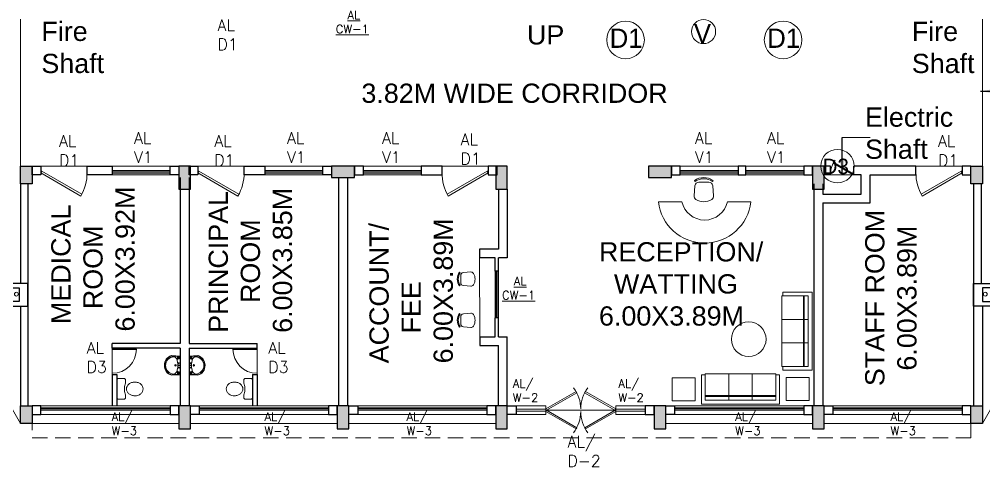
# Model space of a CAD drawing. Header units: millimetres. Extents: x 3614 to 12428, y -844 to 6844.
# Drawn here: x 5267.21 to 5292.26, y -783.01 to -771.38 of the extents above; entities that cross this region are included whole.
import ezdxf

# ---------------------------------------------------------------- set-up
doc = ezdxf.new("R2010")
doc.units = ezdxf.units.MM
doc.header["$LTSCALE"] = 40
doc.header["$MEASUREMENT"] = 0
doc.linetypes.add('CENTER2', pattern=[1.125, 0.75, -0.125, 0.125, -0.125])
doc.linetypes.add('DASHED', pattern=[0.75, 0.5, -0.25])
doc.layers.get('0').update_dxf_attribs({"linetype": 'CONTINUOUS', "lineweight": 20})
for name, color, linetype, lineweight in [('CLL LEV.', 15, 'CONTINUOUS', 18), ('Column', 252, 'CONTINUOUS', 30), ('Column Hatch', 253, 'CONTINUOUS', 13), ('Dim', 220, 'CONTINUOUS', 15), ('Door', 54, 'CONTINUOUS', 18), ('EXPANSION JOINT', 248, 'CONTINUOUS', 20), ('expension joint', 248, 'CONTINUOUS', 18), ('Fixture', 44, 'CONTINUOUS', 15), ('Furniture', 13, 'CONTINUOUS', 15), ('Hatch', 42, 'CONTINUOUS', 15), ('Hidden', 30, 'DASHED', 18), ('TEXT', 7, 'CONTINUOUS', 20), ('Text-2', 180, 'CONTINUOUS', 15), ('Ventilator', 6, 'DASHED', 18), ('Wall', 7, 'CONTINUOUS', 30), ('Window', 150, 'CONTINUOUS', 15), ('window wall', 7, 'CONTINUOUS', 18), ('Window-Wall', 7, 'CONTINUOUS', 18)]:
    doc.layers.add(name, color=color, linetype=linetype, lineweight=lineweight)
doc.layers.add('RD', color=80, linetype='CONTINUOUS')
doc.styles.add('L120', font='simplex.shx', dxfattribs={"height": 1})
doc.styles.get("Standard").update_dxf_attribs({"font": 'txt.shx', "height": 0.03937})
doc.styles.add('STYLE9', font='GOTHIC.TTF')
doc.styles.add('Tabrej.', font='GOTHIC.TTF', dxfattribs={"height": 1})
doc.dimstyles.get("Standard").update_dxf_attribs({"dimtxt": 0.18, "dimasz": 0.18, "dimexe": 0.18, "dimexo": 0.0625, "dimgap": 0.09, "dimtad": 0, "dimtih": 1, "dimtoh": 1, "dimdec": 4, "dimzin": 0, "dimdsep": 46, "dimtxsty": 'Standard', "dimcen": 0.09, "dimadec": 0, "dimazin": 0, "dimtfac": 1, "dimtdec": 4, "dimtofl": 0, "dimtmove": 0, "dimatfit": 3, "dimfxl": 0, "dimtolj": 1, "dimtzin": 0, "dimarcsym": 0})

# ---------------------------------------------------------------- blocks, each defined once
blk = doc.blocks.new('VENT 2')
at = {"layer": 'Ventilator', "linetype": 'Continuous', "ltscale": 0.02}
for p, q in [((0, 0.182), (1.5, 0.182)), ((0, 0.152), (1.5, 0.152))]:
    blk.add_line(p, q, dxfattribs=at)
at = {"layer": 'Window-Wall'}
for p, q in [((0, 0.23), (1.5, 0.23)), ((0, 0), (0, 0.23)), ((0, 0.115), (1.5, 0.115)), ((1.5, 0), (0, 0)), ((1.5, 0.23), (1.5, 0))]:
    blk.add_line(p, q, dxfattribs=at)
blk = doc.blocks.new('*U18')
for p, q in [((0, 0), (0, -6)), ((40, 0), (40, -6))]:
    blk.add_line(p, q)
blk.add_lwpolyline([(0, 0), (34.64, 20), (35.52, 18.48), (0.87, -1.52)], close=True)
blk.add_arc((0, 0), 40, 0, 30)
blk = doc.blocks.new('DOOR1')
at = {"layer": 'Door'}
blk.add_line((0, 0), (1.2, 0), dxfattribs=at)
at = {"layer": 'Door', "xscale": 0.0300000000000013, "yscale": 0.0300000000000013, "zscale": 0.0300000000000013}
blk.add_blockref('*U18', (0, 0.18), dxfattribs=at)
blk = doc.blocks.new('class 1')
at = {"layer": 'Wall'}
for points in [[(0.23, -0.035), (0, -0.035), (0, -0.265), (0.23, -0.265), (0.23, -0.035)], [(0.23, -1.465), (0, -1.465), (0, -2.005), (0.23, -2.005), (0.23, -1.465)], [(0.23, -3.505), (0, -3.505), (0, -3.735), (0.23, -3.735), (0.23, -3.505)]]:
    blk.add_lwpolyline(points, dxfattribs=at)
at = {"layer": 'Wall', "rotation": 270}
for name, p in [('DOOR1', (0, -0.265)), ('VENT 2', (0, -2.005))]:
    blk.add_blockref(name, p, dxfattribs=at)
blk = doc.blocks.new('COLUMN 546')
at = {"layer": 'Column Hatch'}
h = blk.add_hatch(color=0, dxfattribs=at)
h.dxf.hatch_style = 1
h.paths.add_polyline_path([(0, 0), (0.3, 0), (0.3, 0.46), (0, 0.46)])
at = {"layer": 'Column'}
for p, q in [((0.3, 0.46), (0, 0.46)), ((0, 0.46), (0, 0)), ((0.3, 0), (0.3, 0.46)), ((0, 0), (0.3, 0))]:
    blk.add_line(p, q, dxfattribs=at)
blk = doc.blocks.new('windoe 3')
at = {"layer": 'CLL LEV.'}
blk.add_line((3.585, -0.23), (-0.23, -0.23), dxfattribs=at)
at = {"layer": 'Window'}
for p, q in [((3.355, 0.179), (0, 0.179)), ((3.355, 0.149), (0, 0.149))]:
    blk.add_line(p, q, dxfattribs=at)
at = {"layer": 'Window-Wall'}
blk.add_line((3.355, 0.115), (0, 0.115), dxfattribs=at)
at = {"layer": 'Window-Wall', "ltscale": 0.05}
blk.add_lwpolyline([(0, 0), (3.355, 0), (3.355, 0.23), (0, 0.23)], close=True, dxfattribs=at)
blk = doc.blocks.new('Door - Left Hung 36 in.')
at = {"layer": 'Door'}
blk.add_line((0.75, -1.3), (35.93, -1.3), dxfattribs=at)
blk.add_lwpolyline([(0.75, -1.3), (0, 0), (31.18, 18), (31.93, 16.7)], close=True, dxfattribs=at)
blk.add_arc((0, 0), 36, 0, 37.31013, dxfattribs=at)
blk = doc.blocks.new('SHAFT2')
at = {"layer": 'Fixture'}
blk.add_circle((0.302, 0.307), 0.05, dxfattribs=at)
at = {"layer": 'Wall'}
blk.add_lwpolyline([(0, 0.585), (0.46, 0.585), (0.46, 0.47), (0.23, 0.47), (0.23, 0.115), (0.46, 0.115), (0.46, 0), (0, 0), (0, 0.585)], dxfattribs=at)
blk = doc.blocks.new('colm 600')
at = {"layer": 'Column Hatch'}
h = blk.add_hatch(color=0, dxfattribs=at)
h.dxf.hatch_style = 1
h.paths.add_polyline_path([(5460.775, -628.796), (5460.475, -628.796), (5460.475, -629.396), (5460.775, -629.396)])
at = {"layer": 'Column'}
for p, q in [((5460.775, -628.796), (5460.475, -628.796)), ((5460.475, -628.796), (5460.475, -629.396)), ((5460.775, -629.396), (5460.775, -628.796)), ((5460.475, -629.396), (5460.775, -629.396))]:
    blk.add_line(p, q, dxfattribs=at)
blk = doc.blocks.new('DDDD')
at = {"layer": 'TEXT', "color": 3, "ltscale": 0.2}
blk.add_circle((2085.909, -1030.934), 0.488, dxfattribs=at)
at = {"layer": 'TEXT', "color": 3, "style": 'STYLE9'}
blk.add_text('D1', height=0.5, dxfattribs=at).set_placement((2085.496, -1031.139))
blk = doc.blocks.new('VVV')
at = {"layer": 'TEXT', "color": 3, "ltscale": 0.2}
blk.add_circle((2082.528, -1073.943), 0.314, dxfattribs=at)
at = {"layer": 'TEXT', "color": 3, "style": 'STYLE9'}
blk.add_text('V', height=0.5, dxfattribs=at).set_placement((2082.277, -1074.243))
blk = doc.blocks.new('shaft dooerr')
at = {"layer": 'TEXT', "color": 3, "ltscale": 0.2}
blk.add_circle((5444.341, -671.654), 0.435, dxfattribs=at)
at = {"layer": 'TEXT', "color": 3, "style": 'STYLE9'}
blk.add_text('D3', height=0.4, dxfattribs=at).set_placement((5443.954, -671.86))
blk = doc.blocks.new('chair1')
for p, q in [((527, 224), (556, 243)), ((527, -224), (556, -243))]:
    blk.add_line(p, q)
blk.add_lwpolyline([(58, 204, -0.283804), (155, 253), (416, 230, -0.389031), (510, 127), (510, -127, -0.389031), (416, -230), (155, -253, -0.283804), (58, -204)], format="xyb")
for centre, radius, start, end in [((390, 0), 390, 148.3892, 211.6108), ((201, 0), 396, 325.6197, 34.3803), ((201, 0), 430, 325.6197, 34.3803)]:
    blk.add_arc(centre, radius, start, end)
blk = doc.blocks.new('rec table')
at = {"layer": 'Fixture', "linetype": 'CENTER2'}
blk.add_line((12601.896, -1085.319), (12601.289, -1085.319), dxfattribs=at)
at = {"layer": 'Fixture'}
blk.add_line((12603.689, -1085.319), (12603.082, -1085.319), dxfattribs=at)
for radius, start, end in [(1.207, 186.2001, 353.7999), (0.607, 192.4007, 347.5993)]:
    blk.add_arc((12602.489, -1085.188), radius, start, end, dxfattribs=at)
at = {"layer": 'Fixture', "xscale": 0.001000000000426, "yscale": 0.001000000000426, "zscale": 0.001000000000426, "rotation": 90}
blk.add_blockref('chair1', (12602.467, -1085.321), dxfattribs=at)
blk = doc.blocks.new('sofa1')
for p, q in [((1016, 0), (-1016, 0)), ((-1016, 0), (-1016, -762)), ((-914.4, -101.6), (-914.4, -787.4)), ((914.4, -101.6), (-914.4, -101.6)), ((-914.4, -203.2), (914.4, -203.2)), ((-914.4, -228.6), (914.4, -228.6)), ((-304.8, -787.4), (-304.8, -101.6)), ((304.8, -787.4), (304.8, -101.6)), ((914.4, -787.4), (914.4, -101.6)), ((1016, -762), (1016, 0)), ((-1016, -762), (-914.4, -762)), ((-914.4, -787.4), (914.4, -787.4)), ((914.4, -762), (1016, -762))]:
    blk.add_line(p, q)
blk = doc.blocks.new('RSA BASIN 9')
for points in [[(-0.1, -16.2, 0.340881), (10.04, -9, 0.074195), (10.06, -8.89), (9.53, 0), (-9.54, 0), (-10.02, -8.77, 0.082611), (-9.96, -9.15, 0.330812), (-0.1, -16.2)], [(0, -15.03, 0.391482), (8.86, -6.67, 0.252869), (6.53, -3.51, 0.087242), (0.02, -2.46, 0.079484), (-6.53, -3.51, 0.2542), (-8.82, -6.67, 0.39026), (0, -15.03)], [(-8.57, -1.96, -0.907437), (-8.45, -1.81), (-7.52, -2.57, -0.907437), (-7.64, -2.72)], [(-8.2, -1.64, -0.907437), (-8.07, -1.49), (-7.14, -2.25, -0.907437), (-7.27, -2.4)], [(-7.82, -1.32, -0.907437), (-7.7, -1.17), (-6.77, -1.93, -0.907437), (-6.89, -2.08)], [(7.82, -1.32, 0.907437), (7.7, -1.17), (6.77, -1.93, 0.907437), (6.89, -2.08)], [(8.2, -1.64, 0.907437), (8.07, -1.49), (7.14, -2.25, 0.907437), (7.27, -2.4)], [(8.57, -1.96, 0.907437), (8.45, -1.81), (7.52, -2.57, 0.907437), (7.64, -2.72)]]:
    blk.add_lwpolyline(points, format="xyb", close=True)
for points in [[(-5.93, -3.31), (-6.16, -2.95, -0.183787), (-6.22, -2.68, 0.126662), (-6.25, -2.43), (-6.59, -1.44, 0.35453), (-7.05, -0.98), (-8.75, -0.98, 0.414214), (-9.14, -1.37), (-9.56, -9.09, 0.329849), (-0.07, -15.81, 0.338736), (9.65, -8.94, 0.075632), (9.66, -8.82), (9.14, -1.37, 0.414214), (8.75, -0.98), (7.05, -0.98, 0.35453), (6.59, -1.44), (6.25, -2.43, 0.126662), (6.22, -2.68, -0.183787), (6.16, -2.95), (5.93, -3.31)], [(-6.18, -3.39), (-6.24, -3.29, 0.220542), (-6.52, -3.11), (-8.75, -2.78, -0.361119), (-9.19, -2.35)], [(6.18, -3.39), (6.24, -3.29, -0.220542), (6.52, -3.11), (8.75, -2.78, 0.358803), (9.21, -2.33, 0.358803)]]:
    blk.add_lwpolyline(points, format="xyb")
for centre, radius in [((-2.35, -1.56), 0.399), ((0, -4.82), 0.771), ((0, -4.82), 0.602), ((0, -1.23), 0.399), ((2.28, -1.51), 0.399)]:
    blk.add_circle(centre, radius)
blk = doc.blocks.new('ENGLISH SHEET')
at = {"layer": 'Fixture'}
for p, q in [((4663.798, 251.204), (4663.773, 251.179)), ((4663.773, 251.179), (4663.773, 250.696)), ((4663.976, 251.204), (4663.798, 251.204)), ((4664.002, 251.179), (4663.976, 251.204)), ((4663.976, 251.001), (4664.002, 251.09)), ((4664.002, 251.09), (4664.002, 251.179)), ((4663.976, 250.874), (4663.976, 251.001)), ((4663.976, 251.001), (4663.976, 250.874)), ((4664.002, 250.785), (4663.976, 250.874)), ((4664.002, 250.696), (4664.002, 250.785)), ((4663.773, 250.696), (4663.798, 250.67)), ((4663.798, 250.67), (4663.976, 250.67)), ((4663.976, 250.67), (4664.002, 250.696))]:
    blk.add_line(p, q, dxfattribs=at)
blk.add_lwpolyline([(4664.459, 250.937, 0.117036), (4664.443, 251.003, 0.104338), (4664.396, 251.063, 0.09029), (4664.321, 251.105, 0.09898), (4664.243, 251.115, 0.08237), (4664.159, 251.101, 0.09029), (4664.09, 251.063, 0.104338), (4664.043, 251.003, 0.117036), (4664.027, 250.937, 0.117036), (4664.043, 250.871, 0.104338), (4664.09, 250.811, 0.09029), (4664.159, 250.773, 0.08237), (4664.243, 250.759, 0.08237), (4664.327, 250.773, 0.09029), (4664.396, 250.811, 0.104338), (4664.443, 250.871, 0.117036)], format="xyb", close=True, dxfattribs=at)
blk = doc.blocks.new('RH 1200')
for p, q in [((21, 0), (21, 43.3)), ((21.7, 0), (21.7, 43.3)), ((-21.7, 0), (21.7, 0)), ((21.7, 0), (21, 0))]:
    blk.add_line(p, q)
at = {"extrusion": (0, 0, -1)}
blk.add_ellipse((21.7, 0), major_axis=(-30.6, 30.6), ratio=1, start_param=5.497787, end_param=7.068583, dxfattribs=at)
blk = doc.blocks.new('GHH')
at = {"layer": 'Door', "ltscale": 20}
blk.add_line((3289.697, -299.103), (3289.697, -299.853), dxfattribs=at)
at = {"layer": 'Door', "ltscale": 20, "xscale": 0.015874999996413, "yscale": 0.015874999996413, "zscale": 0.015874999996413, "rotation": 270}
blk.add_blockref('RH 1200', (3289.697, -299.479), dxfattribs=at)

msp = doc.modelspace()

# ---------------------------------------------------------------- linework, layer by layer
at = {"layer": 'Dim'}
msp.add_line((5288.5855, -774.4522), (5289.3077, -774.4522), dxfattribs=at)
at = {"layer": 'Door'}
msp.add_line((5280.883, -781.5393), (5282.7026, -781.5391), dxfattribs=at)
at = {"layer": 'EXPANSION JOINT', "linetype": 'ByBlock', "ltscale": 0.05}
for p, q in [((5267.2403, -771.3792), (5267.2403, -775.1942)), ((5292.2303, -771.3792), (5292.2303, -775.1942))]:
    msp.add_line(p, q, dxfattribs=at)
at = {"layer": 'Fixture'}
for points in [[(5284.7686, -781.2994), (5284.7686, -780.6994), (5284.1686, -780.6994), (5284.1686, -781.2994), (5284.7686, -781.2994)], [(5287.7266, -781.2875), (5287.7266, -780.6875), (5287.1266, -780.6875), (5287.1266, -781.2875), (5287.7266, -781.2875)]]:
    msp.add_lwpolyline(points, dxfattribs=at)
msp.add_circle((5286.1565, -779.6945), 0.45, dxfattribs=at)
at = {"layer": 'Furniture', "ltscale": 10000}
msp.add_line((5279.1684, -779.6292), (5279.1652, -777.5824), dxfattribs=at)
at = {"layer": 'Hidden', "ltscale": 0.02}
for p, q in [((5267.5403, -781.6542), (5267.5403, -782.2542)), ((5291.9303, -782.2542), (5291.9303, -781.6542)), ((5267.5403, -782.2542), (5291.9303, -782.2542))]:
    msp.add_line(p, q, dxfattribs=at)
at = {"layer": 'Wall'}
for p, q in [((5288.2853, -775.1942), (5288.1153, -775.1942)), ((5288.2853, -775.4242), (5288.2853, -775.1942)), ((5288.8853, -775.4242), (5288.8853, -775.1942)), ((5289.2303, -775.1942), (5288.8853, -775.1942)), ((5271.3903, -775.4942), (5271.3903, -779.8092)), ((5271.6203, -775.4942), (5271.6203, -779.8092)), ((5275.5053, -775.4942), (5275.5053, -781.4242)), ((5275.7353, -775.4942), (5275.7353, -781.4242)), ((5288.2853, -775.4242), (5288.1153, -775.4242)), ((5289.0803, -775.4242), (5288.8853, -775.4242)), ((5289.0803, -775.9242), (5289.0803, -775.4242)), ((5267.2403, -775.6542), (5267.2403, -778.2467)), ((5267.4353, -775.6542), (5267.4353, -781.4242)), ((5279.6553, -775.7942), (5279.6553, -777.3517)), ((5279.8853, -775.7942), (5279.8853, -777.5817)), ((5287.8503, -775.6542), (5287.8503, -781.4242)), ((5288.0803, -775.6542), (5288.0803, -775.9242)), ((5292.0003, -775.6542), (5292.0003, -781.4242)), ((5292.1953, -775.6542), (5292.1953, -778.2467)), ((5288.0803, -775.9242), (5289.0803, -775.9242)), ((5288.0803, -776.1542), (5288.0803, -781.4242)), ((5279.1648, -777.3517), (5279.1652, -777.5817)), ((5279.6553, -777.3517), (5279.1648, -777.3517)), ((5279.5709, -777.5817), (5279.1652, -777.5817)), ((5279.5709, -777.9298), (5279.5709, -777.5817)), ((5279.6553, -777.9298), (5279.6553, -777.5817)), ((5279.8853, -777.5817), (5279.6553, -777.5817)), ((5279.6553, -777.9298), (5279.5709, -777.9298)), ((5267.2403, -778.8317), (5267.2403, -781.4242)), ((5292.2303, -778.8317), (5292.2303, -781.4242)), ((5279.5709, -779.6292), (5279.5709, -779.1398)), ((5279.6553, -779.1398), (5279.5709, -779.1398)), ((5279.6553, -779.6292), (5279.6553, -779.1398)), ((5271.3903, -779.8092), (5269.6253, -779.8092)), ((5269.6253, -779.9242), (5269.6253, -779.8092)), ((5271.6203, -779.8092), (5273.3853, -779.8092)), ((5273.3853, -779.9242), (5273.3853, -779.8092)), ((5279.1684, -779.6292), (5279.5709, -779.6292)), ((5279.1684, -779.6292), (5279.1688, -779.8592)), ((5279.1688, -779.8592), (5279.6553, -779.8592)), ((5279.655, -781.4242), (5279.6553, -779.8592)), ((5279.6553, -779.6292), (5279.8853, -779.6292)), ((5279.8853, -781.4242), (5279.8853, -779.6292)), ((5269.7403, -779.9242), (5269.6253, -779.9242)), ((5271.3903, -779.9242), (5269.7403, -779.9242)), ((5271.3903, -779.9242), (5271.3903, -781.4242)), ((5271.6203, -779.9242), (5271.6203, -781.4242)), ((5271.6203, -779.9242), (5273.3853, -779.9242)), ((5269.6253, -780.6092), (5269.6253, -781.4242)), ((5269.6253, -780.6092), (5269.7403, -780.6092)), ((5269.7403, -780.6092), (5269.7403, -781.4242)), ((5273.2703, -780.6092), (5273.2703, -781.4242)), ((5273.2703, -780.6092), (5273.3853, -780.6092)), ((5273.3853, -780.6092), (5273.3853, -781.4242))]:
    msp.add_line(p, q, dxfattribs=at)
for points in [[(5267.5403, -775.4242), (5267.5403, -775.1942), (5267.7703, -775.1942), (5267.7703, -775.4242), (5267.5403, -775.4242)], [(5268.9703, -775.4242), (5268.9703, -775.1942), (5269.6253, -775.1942), (5269.6253, -775.4242), (5268.9703, -775.4242)], [(5271.1253, -775.4242), (5271.1253, -775.1942), (5271.3553, -775.1942), (5271.3553, -775.4242), (5271.1253, -775.4242)], [(5284.3803, -775.4242), (5284.3803, -775.1942), (5284.1503, -775.1942), (5284.1503, -775.4242), (5284.3803, -775.4242)], [(5286.0853, -775.4242), (5286.0853, -775.1942), (5285.8803, -775.1942), (5285.8803, -775.4242), (5286.0853, -775.4242)], [(5287.8153, -775.4242), (5287.8153, -775.1942), (5287.5853, -775.1942), (5287.5853, -775.4242), (5287.8153, -775.4242)], [(5288.0803, -776.1542), (5289.3103, -776.1542), (5289.3103, -775.4267), (5290.5003, -775.4267), (5290.5003, -775.1942), (5289.2303, -775.1942)], [(5291.9303, -775.4242), (5291.9303, -775.1942), (5291.7003, -775.1942), (5291.7003, -775.4242), (5291.9303, -775.4242)], [(5267.7703, -781.6542), (5267.7703, -781.4242), (5267.5403, -781.4242), (5267.5403, -781.6542), (5267.7703, -781.6542)], [(5271.3553, -781.6542), (5271.3553, -781.4242), (5271.1253, -781.4242), (5271.1253, -781.6542), (5271.3553, -781.6542)], [(5271.6553, -781.6542), (5271.6553, -781.4242), (5271.8853, -781.4242), (5271.8853, -781.6542), (5271.6553, -781.6542)], [(5275.4703, -781.6542), (5275.4703, -781.4242), (5275.2403, -781.4242), (5275.2403, -781.6542), (5275.4703, -781.6542)], [(5275.7703, -781.6542), (5275.7703, -781.4242), (5276.0003, -781.4242), (5276.0003, -781.6542), (5275.7703, -781.6542)], [(5279.5853, -781.6542), (5279.5853, -781.4242), (5279.3553, -781.4242), (5279.3553, -781.6542), (5279.5853, -781.6542)], [(5279.8853, -781.6542), (5279.8853, -781.4242), (5280.1153, -781.4242), (5280.1153, -781.6542), (5279.8853, -781.6542)], [(5283.7003, -781.6542), (5283.7003, -781.4242), (5283.4703, -781.4242), (5283.4703, -781.6542), (5283.7003, -781.6542)], [(5284.0003, -781.6542), (5284.0003, -781.4242), (5284.2303, -781.4242), (5284.2303, -781.6542), (5284.0003, -781.6542)], [(5287.8153, -781.6542), (5287.8153, -781.4242), (5287.5853, -781.4242), (5287.5853, -781.6542), (5287.8153, -781.6542)], [(5288.1153, -781.6542), (5288.1153, -781.4242), (5288.3453, -781.4242), (5288.3453, -781.6542), (5288.1153, -781.6542)], [(5291.9303, -781.6542), (5291.9303, -781.4242), (5291.7003, -781.4242), (5291.7003, -781.6542), (5291.9303, -781.6542)]]:
    msp.add_lwpolyline(points, dxfattribs=at)
at = {"layer": 'Window', "ltscale": 0.05}
for p, q in [((5279.5997, -779.1398), (5279.5997, -777.9298)), ((5279.6227, -779.1398), (5279.6227, -777.9298))]:
    msp.add_line(p, q, dxfattribs=at)
at = {"layer": 'Window', "linetype": 'ByBlock', "ltscale": 0.05}
for p, q in [((5280.1153, -781.5142), (5280.883, -781.5142)), ((5280.883, -781.5643), (5280.1153, -781.5642)), ((5282.7026, -781.5141), (5283.4703, -781.5142)), ((5282.7026, -781.5641), (5283.4703, -781.5642))]:
    msp.add_line(p, q, dxfattribs=at)
at = {"layer": 'window wall', "linetype": 'DASHED', "ltscale": 0.05}
for p, q in [((5267.2403, -781.8842), (5263.5853, -775.4942)), ((5292.2303, -781.8842), (5295.8853, -775.4942))]:
    msp.add_line(p, q, dxfattribs=at)
at = {"layer": 'Window-Wall'}
for p, q in [((5279.5709, -777.9298), (5279.5709, -779.1398)), ((5279.6553, -779.1398), (5279.6553, -777.9298)), ((5267.7703, -781.4242), (5267.7703, -781.6542)), ((5271.3553, -781.6542), (5271.3553, -781.4242))]:
    msp.add_line(p, q, dxfattribs=at)
at = {"layer": 'Window-Wall', "linetype": 'ByBlock', "ltscale": 0.05}
for p, q in [((5280.1153, -781.4242), (5280.883, -781.4242)), ((5280.883, -781.4243), (5280.883, -781.6543)), ((5282.7026, -781.4241), (5282.7026, -781.6541)), ((5282.7026, -781.4241), (5283.4703, -781.4242)), ((5280.883, -781.6543), (5280.1153, -781.6542)), ((5282.7026, -781.6541), (5283.4703, -781.6542))]:
    msp.add_line(p, q, dxfattribs=at)

# ---------------------------------------------------------------- block references
at = {"color": 7, "extrusion": (0, 0, -1), "zscale": -1, "rotation": 180}
for p in [(-5267.2403, -775.1942), (-5291.9303, -775.1942), (-5267.2403, -781.4242), (-5291.9303, -781.4242)]:
    msp.add_blockref('COLUMN 546', p, dxfattribs=at)
for p in [(-189.1198, -146.3984), (-180.8898, -146.3984), (-172.6598, -146.3984), (-189.1198, -152.6284), (-185.0048, -152.6284), (-180.8898, -152.6284), (-176.7748, -152.6284), (-172.6598, -152.6284)]:
    msp.add_blockref('colm 600', p)
at = {"linetype": 'ByBlock', "xscale": -1, "rotation": 90}
msp.add_blockref('class 1', (5271.5853, -775.1942), dxfattribs=at)
at = {"rotation": 270}
for p in [(5904.7161, 4685.2808), (5912.9461, 4685.2808)]:
    msp.add_blockref('colm 600', p, dxfattribs=at)
at = {"linetype": 'ByBlock', "rotation": 270}
msp.add_blockref('class 1', (5279.6553, -775.1942), dxfattribs=at)
at = {"linetype": 'ByBlock', "extrusion": (0, 0, -1), "zscale": -1}
msp.add_blockref('SHAFT2', (-5267.4353, -778.8317), dxfattribs=at)
at = {"linetype": 'ByBlock', "extrusion": (0, 0, -1), "xscale": -1, "zscale": -1}
msp.add_blockref('SHAFT2', (-5292.0003, -778.8317), dxfattribs=at)
at = {"layer": 'Door', "extrusion": (0, 0, -1)}
for p, xscale, yscale, zscale, rotation in [((-5288.8844, -775.4026), 0.01667370018024339, 0.01667370018024339, -0.0166737001841632, 0.004189502908871947), ((-5282.7028, -781.5715), -0.02527777777113727, 0.02527777777112306, -0.02527777777113727, 180)]:
    msp.add_blockref('Door - Left Hung 36 in.', p, dxfattribs=dict(at, xscale=xscale, yscale=yscale, zscale=zscale, rotation=rotation))
at = {"layer": 'Door'}
for name, p, xscale, yscale, zscale, rotation in [('GHH', (2265.0356, -1053.7902), -0.9133333334903, 0.9133333334903, 0.9133333334903, 180), ('GHH', (8277.975, -1053.7902), 0.9133333334896179, 0.9133333334896179, 0.9133333334896179, 180.0000000000499), ('Door - Left Hung 36 in.', (5280.8832, -781.5717), -0.02527777777113727, 0.02527777777112306, 0.0252777777711346, 180)]:
    msp.add_blockref(name, p, dxfattribs=dict(at, xscale=xscale, yscale=yscale, zscale=zscale, rotation=rotation))
at = {"layer": 'Door', "extrusion": (0, 0, -1), "xscale": -0.02527777777113727, "yscale": 0.02527777777112306, "zscale": -0.02527777777113727}
msp.add_blockref('Door - Left Hung 36 in.', (-5280.8829, -781.5069), dxfattribs=at)
at = {"layer": 'Door', "xscale": -0.02527777777113727, "yscale": 0.02527777777112306, "zscale": 0.0252777777711346}
msp.add_blockref('Door - Left Hung 36 in.', (5282.7024, -781.5067), dxfattribs=at)
at = {"layer": 'expension joint', "color": 3}
msp.add_blockref('rec table', (-7317.4763, 309.1978), dxfattribs=at)
at = {"layer": 'Fixture', "extrusion": (0, 0, -1)}
for p, xscale, yscale, zscale, rotation in [((-5287.8046, -779.4847), -0.0009999999967931217, 0.0009999999967931217, -0.0009999999967931217, 90), ((-5285.9427, -781.3833), -0.000999999996565748, 0.000999999996565748, -0.000999999996565748, 180)]:
    msp.add_blockref('sofa1', p, dxfattribs=dict(at, xscale=xscale, yscale=yscale, zscale=zscale, rotation=rotation))
at = {"layer": 'Fixture', "ltscale": 10000, "extrusion": (0, 0, -1)}
for p, xscale, yscale, zscale, rotation in [((-5271.3903, -780.3742), -0.02543261667546419, 0.02543261667545949, -0.02543261667546419, 90.04639637732359), ((-5271.622, -780.3742), 0.02543261667546419, 0.02543261667546419, -0.0254326166754642, 269.9536036226764)]:
    msp.add_blockref('RSA BASIN 9', p, dxfattribs=dict(at, xscale=xscale, yscale=yscale, zscale=zscale, rotation=rotation))
at = {"layer": 'Fixture', "extrusion": (0, 0, -1), "zscale": -1, "rotation": 180.0512937337508}
msp.add_blockref('ENGLISH SHEET', (-606.1939, -525.874), dxfattribs=at)
at = {"layer": 'Fixture', "extrusion": (0, 0, -1), "xscale": -1, "zscale": -1, "rotation": 179.9487062662623}
msp.add_blockref('ENGLISH SHEET', (-9936.8167, -525.874), dxfattribs=at)
at = {"layer": 'Furniture', "ltscale": 10000, "xscale": -0.0007336970484175254, "yscale": 0.0007336970484175254, "zscale": 0.0007336970484175}
for p in [(5279.0493, -778.1328, 0.0019), (5279.0493, -779.2034, 0.0019)]:
    msp.add_blockref('chair1', p, dxfattribs=at)
at = {"layer": 'Hatch'}
msp.add_blockref('shaft dooerr', (-155.8782, -103.544), dxfattribs=at)
at = {"layer": 'RD'}
for name, p in [('DDDD', (3197.0492, 259.0154)), ('VVV', (3202.4561, 302.242)), ('DDDD', (3201.1416, 259.0154))]:
    msp.add_blockref(name, p, dxfattribs=at)
at = {"layer": 'Wall', "xscale": -1, "rotation": 180}
for name, p in [('DOOR1', (5267.7703, -775.1942)), ('VENT 2', (5269.6253, -775.1942))]:
    msp.add_blockref(name, p, dxfattribs=at)
at = {"layer": 'Wall', "rotation": 180}
for name, p in [('VENT 2', (5285.8803, -775.1942)), ('VENT 2', (5287.5853, -775.1942)), ('DOOR1', (5291.7003, -775.1942))]:
    msp.add_blockref(name, p, dxfattribs=at)
at = {"layer": 'Wall', "linetype": 'ByBlock'}
for p in [(5267.7703, -781.6542), (5271.8853, -781.6542), (5276.0003, -781.6542), (5284.2303, -781.6542), (5288.3453, -781.6542)]:
    msp.add_blockref('windoe 3', p, dxfattribs=at)

# ---------------------------------------------------------------- texts
at = {"layer": 'TEXT', "char_height": 0.5, "attachment_point": 1, "style": 'Tabrej.'}
for s, insert, width in [('{\\fArial|b0|i0|c0|p34;Fire \\PShaft}', (5267.7829, -771.4452), 19.989683), ('{\\fArial|b0|i0|c0|p34;UP}', (5280.397, -771.5353), 1.50962), ('{\\fArial|b0|i0|c0|p34;Fire \\PShaft}', (5290.3934, -771.4452), 19.989683), ('{\\fArial|b0|i0|c0|p34;3.82M WIDE CORRIDOR}', (5276.0964, -773.0526), 19.989683), ('{\\fArial|b0|i0|c0|p34;Electric \\PShaft}', (5289.178, -773.6734), 19.989683), ('{\\fArial|b0|i0|c0|p34;RECEPTION/\\P  WATTING   \\P6.00X3.89M}', (5282.2676, -777.1735), 19.989683)]:
    msp.add_mtext(s, dxfattribs=dict(at, insert=insert, width=width))
at = {"layer": 'TEXT', "char_height": 0.5, "width": 19.989683, "attachment_point": 1, "rotation": 90, "style": 'Tabrej.'}
for s, insert in [('{\\fArial|b0|i0|c0|p34;  MEDICAL\\P    ROOM \\P 6.00X3.92M}', (5268.0396, -779.6894)), ('{\\fArial|b0|i0|c0|p34;PRINCIPAL\\P    ROOM  \\P6.00X3.85M}', (5272.1284, -779.529)), ('{\\fArial|b0|i0|c0|p34;ACCOUNT/\\P    FEE   \\P6.00X3.89M}', (5276.3045, -780.3213))]:
    msp.add_mtext(s, dxfattribs=dict(at, insert=insert))
at = {"layer": 'TEXT', "insert": (5289.1821, -781.6693), "char_height": 0.5, "attachment_point": 1, "rotation": 90, "style": 'Tabrej.'}
msp.add_mtext_dynamic_manual_height_columns('\\pi0.7565;{\\fArial|b0|i0|c0|p34;STAFF ROOM\\P\\pi1.16;6.00X3.89M}', width=6.007542, gutter_width=5, heights=[0], dxfattribs=at)
at = {"layer": 'Text-2', "attachment_point": 1, "style": 'L120'}
for s, insert, char_height, width in [('  {\\LAL \\PCW-1} ', (5275.4318, -771.1587), 0.22, 2.256586), ('AL D1', (5272.359, -771.3838), 0.3, 0.291635), ('AL V1', (5270.1876, -774.3136), 0.3, 0.291635), ('AL V1', (5274.1622, -774.3136), 0.3, 0.291635), ('AL V1', (5276.6304, -774.3136), 0.3, 0.291635), ('AL D1', (5278.672, -774.3534), 0.3, 0.291635), ('AL V1', (5284.7594, -774.3136), 0.3, 0.291635), ('AL V1', (5286.6303, -774.3136), 0.3, 0.291635), ('AL D1', (5268.2427, -774.3942), 0.3, 0.291635), ('AL D1', (5272.2749, -774.3942), 0.3, 0.291635), ('AL D1', (5291.0751, -774.3942), 0.3, 0.291635), ('  {\\LAL \\PCW-1} ', (5279.7515, -778.0737), 0.22, 2.256586), ('AL D3', (5268.9584, -779.7681), 0.3, 0.291635), ('AL D3', (5273.6786, -779.7681), 0.3, 0.291635), (' AL/\\P W-2', (5279.8784, -780.7365), 0.22, 2.256586), (' AL/\\P W-2', (5282.6205, -780.7365), 0.22, 2.256586), ('AL/\\PW-3', (5269.6093, -781.5973), 0.22, 2.256586), ('AL/\\PW-3', (5273.5817, -781.5973), 0.22, 2.256586), ('AL/\\PW-3', (5277.2708, -781.5973), 0.22, 2.256586), ('AL/\\PW-3', (5285.8074, -781.5973), 0.22, 2.256586), ('AL/\\PW-3', (5289.8405, -781.5973), 0.22, 2.256586), ('AL/\\PD-2', (5281.4503, -782.207), 0.3, 0.291635)]:
    msp.add_mtext(s, dxfattribs=dict(at, insert=insert, char_height=char_height, width=width))

# ---------------------------------------------------------------- leaders
at = {"layer": 'TEXT'}
for points in [[(5292.1791, -773.2508), (5293.6635, -773.2508)], [(5288.5855, -775.4154), (5288.5855, -774.4522)]]:
    msp.add_leader(points, dimstyle='Standard', override={"dimscale": 40, "dimasz": 0.01, "dimgap": 0.09, "dimtad": 0, "dimpost": "'", "dimtxsty": 'L120', "dimarcsym": 1}, dxfattribs=at)

doc.saveas('drawing.dxf')
